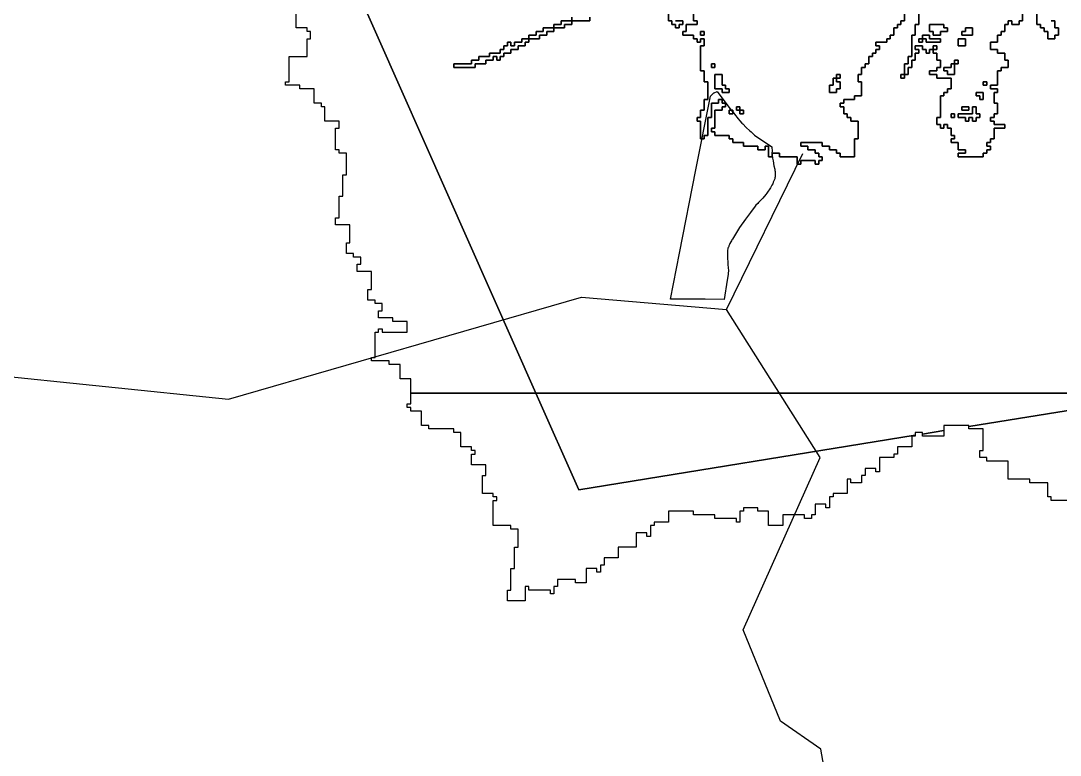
# Model space of a CAD drawing. Header units: metres. Extents: x 553506 to 563855, y 142925 to 150243.
# Drawn here: x 555240 to 555821, y 144798 to 145208 of the extents above; entities that cross this region are included whole.
import ezdxf

# ---------------------------------------------------------------- set-up
doc = ezdxf.new("R2010")
doc.units = ezdxf.units.M
for name, color, linetype in [('C-ANCIENT_WOODLAND', 94, 'Continuous'), ('C-FLOOD_ZONE_3', 150, 'Continuous'), ('C-WATERWAYS', 5, 'Continuous')]:
    doc.layers.add(name, color=color, linetype=linetype)

msp = doc.modelspace()

# ---------------------------------------------------------------- linework, layer by layer
at = {"layer": 'C-ANCIENT_WOODLAND'}
msp.add_lwpolyline([(555622.5, 145052.5), (555603.2, 145052.5), (555608.2, 145078.2), (555617.4, 145124.7), (555625.6, 145165.9), (555627.4, 145167.7), (555627.6, 145167.8), (555629.2, 145168.6), (555635.8, 145159.8), (555637.8, 145157.2), (555638, 145157.1), (555639, 145155.9), (555641, 145153.3), (555642, 145152.1), (555643.1, 145150.9), (555643.6, 145150.4), (555645.5, 145148.4), (555647.6, 145146.5), (555648.2, 145146), (555650.2, 145144.1), (555659.8, 145137.6), (555660, 145135), (555660, 145134.8), (555659.8, 145134.4), (555659.8, 145133.4), (555660, 145132.9), (555660, 145132.4), (555660.1, 145131.9), (555660.2, 145131.2), (555660.6, 145129.8), (555661, 145127), (555661.4, 145125.1), (555661.5, 145124.4), (555661.6, 145123.8), (555661.6, 145123.5), (555661.7, 145123.1), (555661.7, 145121.3), (555661.6, 145120.9), (555661.5, 145120.3), (555661.4, 145119.8), (555661, 145118.6), (555660.6, 145117.8), (555660.3, 145117), (555659.8, 145116.2), (555659.5, 145115.5), (555659.1, 145114.7), (555657, 145111.7), (555656.4, 145111), (555654.8, 145109), (555654.6, 145108.8), (555652.4, 145106.5), (555652, 145106), (555650.8, 145105), (555650.4, 145104.4), (555647.8, 145101), (555645, 145097.2), (555641.8, 145092.6), (555637.8, 145086), (555637.5, 145085.6), (555637.2, 145085.1), (555636.8, 145084.6), (555636.4, 145083.6), (555636.1, 145083), (555636, 145082.7), (555635.8, 145082.3), (555635.7, 145082), (555635.5, 145081.6), (555635.4, 145081.3), (555635.3, 145080.9), (555635.2, 145080.6), (555635.1, 145079.8), (555635, 145078.9), (555635, 145076.5), (555635.1, 145075.1), (555635.2, 145073.5), (555635.3, 145071.6), (555635.3, 145071.3), (555635.4, 145070.5), (555635.4, 145069.7), (555635.5, 145068.9), (555635.5, 145068.1), (555635.4, 145067.3), (555635.4, 145066.4), (555635.1, 145064), (555634.8, 145063.2), (555633.2, 145052.3), (555622.5, 145052.5)], close=True, dxfattribs=at)
at = {"layer": 'C-FLOOD_ZONE_3'}
for points in [[(555874.7558, 145000), (555527.9829, 145000), (555389.7371, 145311.0605), (555285.116, 145492.4002), (555222.1427, 145524.1545)], [(555389.7371, 145311.0605), (555527.9829, 145000), (555458, 145000), (555458, 145008), (555452, 145008), (555452, 145016), (555446, 145016), (555446, 145018), (555436, 145018), (555436, 145020), (555438, 145020), (555438, 145034), (555440, 145034), (555440, 145036), (555442, 145036), (555442, 145034), (555456, 145034), (555456, 145040), (555456, 145040), (555448, 145040), (555448, 145042), (555440, 145042), (555440, 145046), (555442, 145046), (555442, 145050), (555438, 145050), (555438, 145052), (555434, 145052), (555434, 145058), (555436, 145058), (555436, 145068), (555428, 145068), (555428, 145072), (555430, 145072), (555430, 145076), (555426, 145076), (555426, 145078), (555422, 145078), (555422, 145084), (555424, 145084), (555424, 145094), (555416, 145094), (555416, 145096), (555416, 145098), (555418, 145098), (555418, 145110), (555420, 145110), (555420, 145122), (555422, 145122), (555422, 145134), (555418, 145134), (555418, 145136), (555416, 145136), (555416, 145148), (555418, 145148), (555418, 145152), (555410, 145152), (555410, 145160), (555408, 145160), (555408, 145162), (555404, 145162), (555404, 145170), (555396, 145170), (555396, 145172), (555388, 145172), (555388, 145174), (555390, 145174), (555390, 145188), (555400, 145188), (555400, 145198), (555402, 145198), (555402, 145202), (555400, 145202), (555400, 145204), (555394, 145204), (555394, 145212)], [(555558.001, 145209.999), (555558.0006, 145207.9994), (555548, 145208), (555547.9994, 145210.0006)], [(555547.9994, 145210.0006), (555548, 145208), (555558.0006, 145207.9994), (555558.001, 145209.999)], [(555606.001, 145208.001), (555610.0006, 145208.0006), (555610.0006, 145205.9994), (555608.001, 145205.999), (555608.0006, 145203.9994), (555605.9994, 145203.9994), (555605.999, 145205.999), (555603.9994, 145205.9994), (555603.999, 145207.999), (555601.9994, 145207.9994), (555601.999, 145213.999)], [(555601.999, 145213.999), (555601.9994, 145207.9994), (555603.999, 145207.999), (555603.9994, 145205.9994), (555605.999, 145205.999), (555605.9994, 145203.9994), (555608.0006, 145203.9994), (555608.001, 145205.999), (555610.0006, 145205.9994), (555610.0006, 145208.0006), (555606.001, 145208.001)], [(555734.001, 145211.999), (555734.0006, 145207.9994), (555732.001, 145207.999), (555732.0006, 145205.9994), (555730.001, 145205.999), (555730.0006, 145203.9994), (555728.001, 145203.999), (555728.0006, 145199.9994), (555726.001, 145199.999), (555726.0006, 145197.9994), (555724.001, 145197.999), (555724.0006, 145195.9994), (555718.001, 145195.999), (555718.001, 145194.001), (555720.0006, 145194.0006), (555720.0006, 145191.9994), (555718.001, 145191.999), (555718.0006, 145189.9994), (555716.001, 145189.999), (555716.0006, 145187.9994), (555714.001, 145187.999), (555714.0006, 145183.9994), (555712.001, 145183.999), (555712.0006, 145181.9994), (555710.001, 145181.999), (555710.0006, 145177.9994), (555708.001, 145177.999), (555708.001, 145174.001), (555710.0006, 145174.0006), (555710.0006, 145165.9994), (555706.001, 145165.999), (555706.0006, 145163.9994), (555700.001, 145163.999), (555700.0006, 145161.9994), (555698.001, 145161.999), (555698.001, 145160.001), (555700.0006, 145160.0006), (555700.001, 145156.001), (555702.0006, 145156.0006), (555702.001, 145154.001), (555704.0006, 145154.0006), (555704.001, 145152.001), (555708.0006, 145152.0006), (555708.0006, 145141.9994), (555706.001, 145141.999), (555706.0006, 145131.9994), (555697.9994, 145131.9994), (555697.999, 145133.999), (555695.9994, 145133.9994), (555695.999, 145135.999), (555691.9994, 145135.9994), (555691.999, 145137.999), (555687.9994, 145137.9994), (555687.999, 145139.999), (555676.001, 145139.999), (555676.001, 145138.001), (555680.0006, 145138.0006), (555680.001, 145136.001), (555684.0006, 145136.0006), (555684.001, 145134.001), (555686.0006, 145134.0006), (555686.001, 145132.001), (555688.0006, 145132.0006), (555688.0006, 145129.9994), (555686.001, 145129.999), (555686.0006, 145127.9994), (555683.9994, 145127.9994), (555683.999, 145129.999), (555682, 145129.999), (555676.001, 145129.999), (555676.0006, 145127.9994), (555673.9994, 145127.9994), (555673.999, 145131.999), (555663.9994, 145131.9994), (555663.999, 145133.999), (555660.001, 145133.999), (555660.0006, 145131.9994), (555657.9994, 145131.9994), (555657.999, 145137.999), (555656.001, 145137.999), (555656.0006, 145135.9994), (555651.9994, 145135.9994), (555651.999, 145137.999), (555643.9994, 145137.9994), (555643.999, 145139.999), (555637.9994, 145139.9994), (555637.999, 145141.999), (555635.9994, 145141.9994), (555635.999, 145143.999), (555627.9994, 145143.9994), (555627.999, 145145.999), (555625.9994, 145145.9994), (555625.9994, 145148.0006), (555627.999, 145148.001), (555627.9994, 145158.0006), (555631.999, 145158.001), (555631.9994, 145160.0006), (555633.999, 145160.001), (555633.999, 145161.999), (555631.9994, 145161.9994), (555631.999, 145163.999), (555630.001, 145163.999), (555630.0006, 145161.9994), (555626.001, 145161.999), (555626.001, 145160), (555626.0006, 145153.9994), (555624.001, 145153.999), (555624.001, 145150), (555624.0006, 145143.9994), (555622.001, 145143.999), (555622.0006, 145141.9994), (555619.9994, 145141.9994), (555619.999, 145151.999), (555617.9994, 145151.9994), (555617.9994, 145154.0006), (555619.999, 145154.001), (555619.9994, 145158.0006), (555619.9994, 145158.0006), (555621.999, 145158.001), (555621.999, 145162), (555621.9994, 145164.0006), (555623.999, 145164.001), (555623.999, 145172), (555623.999, 145173.999), (555621.9994, 145173.9994), (555621.999, 145178), (555621.999, 145179.999), (555619.9994, 145179.9994), (555619.999, 145184), (555619.999, 145188), (555619.999, 145190), (555619.999, 145192), (555619.9994, 145194.0006), (555621.999, 145194.001), (555621.999, 145197.999), (555620.001, 145197.999), (555620.0006, 145195.9994), (555617.9994, 145195.9994), (555617.999, 145197.999), (555615.9994, 145197.9994), (555615.999, 145199.999), (555614, 145199.999), (555609.9994, 145199.9994), (555609.9994, 145202.0006), (555611.999, 145202.001), (555611.9994, 145206.0006), (555617.999, 145206.001), (555617.999, 145207.999), (555615.9994, 145207.9994), (555615.9994, 145214.0006)], [(555615.9994, 145214.0006), (555615.9994, 145207.9994), (555617.999, 145207.999), (555617.999, 145206.001), (555611.9994, 145206.0006), (555611.999, 145202.001), (555609.9994, 145202.0006), (555609.9994, 145199.9994), (555614, 145199.999), (555615.999, 145199.999), (555615.9994, 145197.9994), (555617.999, 145197.999), (555617.9994, 145195.9994), (555620.0006, 145195.9994), (555620.001, 145197.999), (555621.999, 145197.999), (555621.999, 145194.001), (555619.9994, 145194.0006), (555619.999, 145192), (555619.999, 145190), (555619.999, 145188), (555619.999, 145184), (555619.9994, 145179.9994), (555621.999, 145179.999), (555621.999, 145178), (555621.9994, 145173.9994), (555623.999, 145173.999), (555623.999, 145172), (555623.999, 145164.001), (555621.9994, 145164.0006), (555621.999, 145162), (555621.999, 145158.001), (555619.9994, 145158.0006), (555619.999, 145154.001), (555617.9994, 145154.0006), (555617.9994, 145151.9994), (555619.999, 145151.999), (555619.9994, 145141.9994), (555622.0006, 145141.9994), (555622.001, 145143.999), (555624.0006, 145143.9994), (555624.001, 145150), (555624.001, 145153.999), (555626.0006, 145153.9994), (555626.001, 145160), (555626.001, 145161.999), (555630.0006, 145161.9994), (555630.001, 145163.999), (555631.999, 145163.999), (555631.9994, 145161.9994), (555633.999, 145161.999), (555633.999, 145160.001), (555631.9994, 145160.0006), (555631.999, 145158.001), (555627.9994, 145158.0006), (555627.999, 145148.001), (555625.9994, 145148.0006), (555625.9994, 145145.9994), (555627.999, 145145.999), (555627.9994, 145143.9994), (555635.999, 145143.999), (555635.9994, 145141.9994), (555637.999, 145141.999), (555637.9994, 145139.9994), (555643.999, 145139.999), (555643.9994, 145137.9994), (555651.999, 145137.999), (555651.9994, 145135.9994), (555656.0006, 145135.9994), (555656.001, 145137.999), (555657.999, 145137.999), (555657.9994, 145131.9994), (555660.0006, 145131.9994), (555660.001, 145133.999), (555663.999, 145133.999), (555663.9994, 145131.9994), (555673.999, 145131.999), (555673.9994, 145127.9994), (555676.0006, 145127.9994), (555676.001, 145129.999), (555682, 145129.999), (555683.999, 145129.999), (555683.9994, 145127.9994), (555686.0006, 145127.9994), (555686.001, 145129.999), (555688.0006, 145129.9994), (555688.0006, 145132.0006), (555686.001, 145132.001), (555686.0006, 145134.0006), (555684.001, 145134.001), (555684.0006, 145136.0006), (555680.001, 145136.001), (555680.0006, 145138.0006), (555676.001, 145138.001), (555676.001, 145139.999), (555687.999, 145139.999), (555687.9994, 145137.9994), (555691.999, 145137.999), (555691.9994, 145135.9994), (555695.999, 145135.999), (555695.9994, 145133.9994), (555697.999, 145133.999), (555697.9994, 145131.9994), (555706.0006, 145131.9994), (555706.001, 145141.999), (555708.0006, 145141.9994), (555708.0006, 145152.0006), (555704.001, 145152.001), (555704.0006, 145154.0006), (555702.001, 145154.001), (555702.0006, 145156.0006), (555700.001, 145156.001), (555700.0006, 145160.0006), (555698.001, 145160.001), (555698.001, 145161.999), (555700.0006, 145161.9994), (555700.001, 145163.999), (555706.0006, 145163.9994), (555706.001, 145165.999), (555710.0006, 145165.9994), (555710.0006, 145174.0006), (555708.001, 145174.001), (555708.001, 145177.999), (555710.0006, 145177.9994), (555710.001, 145181.999), (555712.0006, 145181.9994), (555712.001, 145183.999), (555714.0006, 145183.9994), (555714.001, 145187.999), (555716.0006, 145187.9994), (555716.001, 145189.999), (555718.0006, 145189.9994), (555718.001, 145191.999), (555720.0006, 145191.9994), (555720.0006, 145194.0006), (555718.001, 145194.001), (555718.001, 145195.999), (555724.0006, 145195.9994), (555724.001, 145197.999), (555726.0006, 145197.9994), (555726.001, 145199.999), (555728.0006, 145199.9994), (555728.001, 145203.999), (555730.0006, 145203.9994), (555730.001, 145205.999), (555732.0006, 145205.9994), (555732.001, 145207.999), (555734.0006, 145207.9994), (555734.001, 145211.999)], [(555800.0006, 145212.0006), (555800.0006, 145207.9994), (555798.001, 145207.999), (555798.0006, 145205.9994), (555793.9994, 145205.9994), (555793.999, 145207.999), (555792.001, 145207.999), (555792.0006, 145205.9994), (555790.001, 145205.999), (555790.0006, 145201.9994), (555788.001, 145201.999), (555788.0006, 145199.9994), (555786.001, 145199.999), (555786.0006, 145195.9994), (555782.001, 145195.999), (555782.001, 145192.001), (555786.0006, 145192.0006), (555786.001, 145190.001), (555790.0006, 145190.0006), (555790.001, 145186.001), (555792.0006, 145186.0006), (555792.0006, 145181.9994), (555788.001, 145181.999), (555788.0006, 145179.9994), (555786.001, 145179.999), (555786.0006, 145171.9994), (555782.001, 145171.999), (555782.001, 145170.001), (555786.0006, 145170.0006), (555786.0006, 145167.9994), (555784.001, 145167.999), (555784.001, 145162.001), (555786.0006, 145162.0006), (555786.0006, 145155.9994), (555784.001, 145155.999), (555784.0006, 145153.9994), (555782.001, 145153.999), (555782.001, 145152.001), (555784.0006, 145152.0006), (555784.001, 145150.001), (555790.0006, 145150.0006), (555790.0006, 145147.9994), (555784.001, 145147.999), (555784.0006, 145141.9994), (555782.001, 145141.999), (555782.0006, 145139.9994), (555780.001, 145139.999), (555780.001, 145138.001), (555782.0006, 145138.0006), (555782.0006, 145135.9994), (555780.001, 145135.999), (555780.0006, 145133.9994), (555778.001, 145133.999), (555778.0006, 145131.9994), (555763.9994, 145131.9994), (555763.9994, 145134.0006), (555767.999, 145134.001), (555767.999, 145135.999), (555763.9994, 145135.9994), (555763.999, 145139.999), (555759.9994, 145139.9994), (555759.9994, 145142.0006), (555761.999, 145142.001), (555761.999, 145143.999), (555759.9994, 145143.9994), (555759.999, 145147.999), (555757.9994, 145147.9994), (555757.999, 145149.999), (555756.001, 145149.999), (555756.0006, 145147.9994), (555753.9994, 145147.9994), (555753.999, 145149.999), (555751.9994, 145149.9994), (555751.9994, 145154.0006), (555753.999, 145154.001), (555753.9994, 145166.0006), (555755.999, 145166.001), (555755.9994, 145168.0006), (555757.999, 145168.001), (555757.9994, 145170.0006), (555759.999, 145170.001), (555759.999, 145175.999), (555751.9994, 145175.9994), (555751.999, 145177.999), (555747.9994, 145177.9994), (555747.9994, 145180.0006), (555751.999, 145180.001), (555751.9994, 145182.0006), (555753.999, 145182.001), (555753.999, 145185.999), (555751.9994, 145185.9994), (555751.999, 145189.999), (555749.9994, 145189.9994), (555750, 145192), (555748.001, 145191.999), (555748.0006, 145189.9994), (555745.9994, 145189.9994), (555745.999, 145191.999), (555743.9994, 145191.9994), (555743.999, 145193.999), (555740.001, 145193.999), (555740.001, 145192.001), (555742.0006, 145192.0006), (555742.0006, 145189.9994), (555740.001, 145189.999), (555740.0006, 145185.9994), (555738.001, 145185.999), (555738.0006, 145181.9994), (555736.001, 145181.999), (555736.0006, 145177.9994), (555734, 145178), (555733.9994, 145184.0006), (555735.999, 145184.001), (555735.9994, 145188.0006), (555737.999, 145188.001), (555737.9994, 145200.0006), (555739.999, 145200.001), (555739.9994, 145206.0006), (555741.999, 145206.001), (555741.9994, 145212.0006)], [(555741.9994, 145212.0006), (555741.999, 145206.001), (555739.9994, 145206.0006), (555739.999, 145200.001), (555737.9994, 145200.0006), (555737.999, 145188.001), (555735.9994, 145188.0006), (555735.999, 145184.001), (555733.9994, 145184.0006), (555734, 145178), (555736.0006, 145177.9994), (555736.001, 145181.999), (555738.0006, 145181.9994), (555738.001, 145185.999), (555740.0006, 145185.9994), (555740.001, 145189.999), (555742.0006, 145189.9994), (555742.0006, 145192.0006), (555740.001, 145192.001), (555740.001, 145193.999), (555743.999, 145193.999), (555743.9994, 145191.9994), (555745.999, 145191.999), (555745.9994, 145189.9994), (555748.0006, 145189.9994), (555748.001, 145191.999), (555750, 145192), (555749.9994, 145189.9994), (555751.999, 145189.999), (555751.9994, 145185.9994), (555753.999, 145185.999), (555753.999, 145182.001), (555751.9994, 145182.0006), (555751.999, 145180.001), (555747.9994, 145180.0006), (555747.9994, 145177.9994), (555751.999, 145177.999), (555751.9994, 145175.9994), (555759.999, 145175.999), (555759.999, 145170.001), (555757.9994, 145170.0006), (555757.999, 145168.001), (555755.9994, 145168.0006), (555755.999, 145166.001), (555753.9994, 145166.0006), (555753.999, 145154.001), (555751.9994, 145154.0006), (555751.9994, 145149.9994), (555753.999, 145149.999), (555753.9994, 145147.9994), (555756.0006, 145147.9994), (555756.001, 145149.999), (555757.999, 145149.999), (555757.9994, 145147.9994), (555759.999, 145147.999), (555759.9994, 145143.9994), (555761.999, 145143.999), (555761.999, 145142.001), (555759.9994, 145142.0006), (555759.9994, 145139.9994), (555763.999, 145139.999), (555763.9994, 145135.9994), (555767.999, 145135.999), (555767.999, 145134.001), (555763.9994, 145134.0006), (555763.9994, 145131.9994), (555778.0006, 145131.9994), (555778.001, 145133.999), (555780.0006, 145133.9994), (555780.001, 145135.999), (555782.0006, 145135.9994), (555782.0006, 145138.0006), (555780.001, 145138.001), (555780.001, 145139.999), (555782.0006, 145139.9994), (555782.001, 145141.999), (555784.0006, 145141.9994), (555784.001, 145147.999), (555790.0006, 145147.9994), (555790.0006, 145150.0006), (555784.001, 145150.001), (555784.0006, 145152.0006), (555782.001, 145152.001), (555782.001, 145153.999), (555784.0006, 145153.9994), (555784.001, 145155.999), (555786.0006, 145155.9994), (555786.0006, 145162.0006), (555784.001, 145162.001), (555784.001, 145167.999), (555786.0006, 145167.9994), (555786.0006, 145170.0006), (555782.001, 145170.001), (555782.001, 145171.999), (555786.0006, 145171.9994), (555786.001, 145179.999), (555788.0006, 145179.9994), (555788.001, 145181.999), (555792.0006, 145181.9994), (555792.0006, 145186.0006), (555790.001, 145186.001), (555790.0006, 145190.0006), (555786.001, 145190.001), (555786.0006, 145192.0006), (555782.001, 145192.001), (555782.001, 145195.999), (555786.0006, 145195.9994), (555786.001, 145199.999), (555788.0006, 145199.9994), (555788.001, 145201.999), (555790.0006, 145201.9994), (555790.001, 145205.999), (555792.0006, 145205.9994), (555792.001, 145207.999), (555793.999, 145207.999), (555793.9994, 145205.9994), (555798.0006, 145205.9994), (555798.001, 145207.999), (555800.0006, 145207.9994), (555800.0006, 145212.0006)], [(555816.001, 145208.001), (555818.0006, 145208.0006), (555818.001, 145204.001), (555820.0006, 145204.0006), (555820.0006, 145199.9994), (555818.001, 145199.999), (555818.0006, 145197.9994), (555813.9994, 145197.9994), (555813.999, 145201.999), (555811.9994, 145201.9994), (555811.999, 145203.999), (555809.9994, 145203.9994), (555809.999, 145205.999), (555807.9994, 145205.9994), (555807.9994, 145212.0006)], [(555807.9994, 145212.0006), (555807.9994, 145205.9994), (555809.999, 145205.999), (555809.9994, 145203.9994), (555811.999, 145203.999), (555811.9994, 145201.9994), (555813.999, 145201.999), (555813.9994, 145197.9994), (555818.0006, 145197.9994), (555818.001, 145199.999), (555820.0006, 145199.9994), (555820.0006, 145204.0006), (555818.001, 145204.001), (555818.0006, 145208.0006), (555816.001, 145208.001)], [(555828, 144940), (555816, 144940), (555816, 144942), (555814, 144942), (555814, 144950), (555804, 144950), (555804, 144952), (555792, 144952), (555792, 144962), (555780, 144962), (555780, 144964), (555776, 144964), (555776, 144968), (555778, 144968), (555778, 144980), (555770, 144980), (555770, 144981.3753), (555852.1116, 144994.6921)]]:
    msp.add_lwpolyline(points, dxfattribs=at)
for points in [[(555523.9994, 145200.0006), (555527.999, 145200.001), (555527.9994, 145202.0006), (555531.999, 145202.001), (555531.9994, 145204.0006), (555538, 145204), (555538.0006, 145201.9994), (555534.001, 145201.999), (555534.0006, 145199.9994), (555530.001, 145199.999), (555530.0006, 145197.9994), (555524, 145198), (555523.9994, 145200.0006)], [(555531.9994, 145204.0006), (555531.999, 145202.001), (555527.9994, 145202.0006), (555527.999, 145200.001), (555523.9994, 145200.0006), (555524, 145198), (555530.0006, 145197.9994), (555530.001, 145199.999), (555534.0006, 145199.9994), (555534.001, 145201.999), (555538.0006, 145201.9994), (555538, 145204), (555531.9994, 145204.0006)], [(555537.9994, 145206.0006), (555541.999, 145206.001), (555541.9994, 145208.0006), (555548, 145208), (555548.0006, 145205.9994), (555544.001, 145205.999), (555544.0006, 145203.9994), (555538, 145204), (555537.9994, 145206.0006)], [(555541.9994, 145208.0006), (555541.999, 145206.001), (555537.9994, 145206.0006), (555538, 145204), (555544.0006, 145203.9994), (555544.001, 145205.999), (555548.0006, 145205.9994), (555548, 145208), (555541.9994, 145208.0006)], [(555757.999, 145203.999), (555755.9994, 145203.9994), (555755.999, 145205.999), (555748.001, 145205.999), (555748.001, 145202.001), (555750.0006, 145202.0006), (555750.001, 145200.001), (555753.999, 145200.001), (555753.9994, 145202.0006), (555757.999, 145202.001), (555757.999, 145203.999)], [(555757.999, 145202.001), (555753.9994, 145202.0006), (555753.999, 145200.001), (555750.001, 145200.001), (555750.0006, 145202.0006), (555748.001, 145202.001), (555748.001, 145205.999), (555755.999, 145205.999), (555755.9994, 145203.9994), (555757.999, 145203.999), (555757.999, 145202.001)], [(555766.001, 145200.001), (555771.999, 145200.001), (555771.999, 145203.999), (555768.001, 145203.999), (555768.0006, 145201.9994), (555766.001, 145201.999), (555766.001, 145200.001)], [(555771.999, 145203.999), (555771.999, 145200.001), (555766.001, 145200.001), (555766.001, 145201.999), (555768.0006, 145201.9994), (555768.001, 145203.999), (555771.999, 145203.999)], [(555491.999, 145184.001), (555491.9994, 145186.0006), (555495.999, 145186.001), (555495.9994, 145188.0006), (555501.999, 145188.001), (555501.9994, 145190.0006), (555507.999, 145190.001), (555507.9994, 145192.0006), (555509.999, 145192.001), (555509.9994, 145194.0006), (555511.999, 145194.001), (555511.9994, 145196.0006), (555514.0006, 145196.0006), (555514.001, 145194.001), (555515.999, 145194.001), (555515.9994, 145196.0006), (555519.999, 145196.001), (555519.9994, 145198.0006), (555524, 145198), (555524.0006, 145195.9994), (555522.001, 145195.999), (555522.0006, 145193.9994), (555518.001, 145193.999), (555518.0006, 145191.9994), (555514.001, 145191.999), (555514.0006, 145189.9994), (555510.001, 145189.999), (555510.0006, 145187.9994), (555508.001, 145187.999), (555508.0006, 145185.9994), (555505.9994, 145185.9994), (555505.999, 145187.999), (555504.001, 145187.999), (555504.0006, 145185.9994), (555500.001, 145185.999), (555500.0006, 145183.9994), (555494.001, 145183.999), (555494.0006, 145181.9994), (555481.9994, 145181.9994), (555481.9994, 145184.0006), (555491.999, 145184.001)], [(555519.9994, 145198.0006), (555519.999, 145196.001), (555515.9994, 145196.0006), (555515.999, 145194.001), (555514.001, 145194.001), (555514.0006, 145196.0006), (555511.9994, 145196.0006), (555511.999, 145194.001), (555509.9994, 145194.0006), (555509.999, 145192.001), (555507.9994, 145192.0006), (555507.999, 145190.001), (555501.9994, 145190.0006), (555501.999, 145188.001), (555495.9994, 145188.0006), (555495.999, 145186.001), (555491.9994, 145186.0006), (555491.999, 145184.001), (555481.9994, 145184.0006), (555481.9994, 145181.9994), (555494.0006, 145181.9994), (555494.001, 145183.999), (555500.0006, 145183.9994), (555500.001, 145185.999), (555504.0006, 145185.9994), (555504.001, 145187.999), (555505.999, 145187.999), (555505.9994, 145185.9994), (555508.0006, 145185.9994), (555508.001, 145187.999), (555510.0006, 145187.9994), (555510.001, 145189.999), (555514.0006, 145189.9994), (555514.001, 145191.999), (555518.0006, 145191.9994), (555518.001, 145193.999), (555522.0006, 145193.9994), (555522.001, 145195.999), (555524.0006, 145195.9994), (555524, 145198), (555519.9994, 145198.0006)], [(555621.999, 145201.999), (555620.001, 145201.999), (555620.001, 145200.001), (555621.999, 145200.001), (555621.999, 145201.999)], [(555620.001, 145200.001), (555620.001, 145201.999), (555621.999, 145201.999), (555621.999, 145200.001), (555620.001, 145200.001)], [(555742.001, 145197.999), (555742.001, 145196.001), (555743.999, 145196.001), (555744, 145198), (555742.001, 145197.999)], [(555742.001, 145197.999), (555744, 145198), (555743.999, 145196.001), (555742.001, 145196.001), (555742.001, 145197.999)], [(555753.999, 145196.001), (555753.999, 145197.999), (555747.9994, 145197.9994), (555747.999, 145199.999), (555744.001, 145199.999), (555744, 145198), (555746.0006, 145198.0006), (555746.001, 145196.001), (555753.999, 145196.001)], [(555744.001, 145199.999), (555747.999, 145199.999), (555747.9994, 145197.9994), (555753.999, 145197.999), (555753.999, 145196.001), (555746.001, 145196.001), (555746.0006, 145198.0006), (555744, 145198), (555744.001, 145199.999)], [(555767.999, 145197.999), (555764.001, 145197.999), (555764.001, 145194.001), (555767.999, 145194.001), (555767.999, 145197.999)], [(555764.001, 145194.001), (555764.001, 145197.999), (555767.999, 145197.999), (555767.999, 145194.001), (555764.001, 145194.001)], [(555751.999, 145192.001), (555751.999, 145193.999), (555750.001, 145193.999), (555750, 145192), (555751.999, 145192.001)], [(555751.999, 145192.001), (555750, 145192), (555750.001, 145193.999), (555751.999, 145193.999), (555751.999, 145192.001)], [(555762.001, 145185.999), (555762, 145184), (555763.999, 145184.001), (555763.999, 145185.999), (555762.001, 145185.999)], [(555763.999, 145184.001), (555762, 145184), (555762.001, 145185.999), (555763.999, 145185.999), (555763.999, 145184.001)], [(555627.999, 145183.999), (555626.001, 145183.999), (555626.001, 145182.001), (555627.999, 145182.001), (555627.999, 145183.999)], [(555626.001, 145182.001), (555626.001, 145183.999), (555627.999, 145183.999), (555627.999, 145182.001), (555626.001, 145182.001)], [(555760.001, 145183.999), (555760.0006, 145181.9994), (555756.001, 145181.999), (555756.001, 145180.001), (555758.0006, 145180.0006), (555758.001, 145178.001), (555761.999, 145178.001), (555762, 145184), (555760.001, 145183.999)], [(555762, 145184), (555761.999, 145178.001), (555758.001, 145178.001), (555758.0006, 145180.0006), (555756.001, 145180.001), (555756.001, 145181.999), (555760.0006, 145181.9994), (555760.001, 145183.999), (555762, 145184)], [(555635.999, 145168.001), (555635.999, 145169.999), (555633.9994, 145169.9994), (555633.999, 145171.999), (555631.9994, 145171.9994), (555631.999, 145177.999), (555628.001, 145177.999), (555628.001, 145172), (555628.001, 145170.001), (555630, 145170.001), (555632.0006, 145170.0006), (555632.001, 145168.001), (555635.999, 145168.001)], [(555633.9994, 145169.9994), (555635.999, 145169.999), (555635.999, 145168.001), (555632.001, 145168.001), (555632.0006, 145170.0006), (555630, 145170.001), (555628.001, 145170.001), (555628.001, 145172), (555628.001, 145177.999), (555631.999, 145177.999), (555631.9994, 145171.9994), (555633.999, 145171.999), (555633.9994, 145169.9994)], [(555694.001, 145175.999), (555694.0006, 145171.9994), (555692.001, 145171.999), (555692.001, 145168.001), (555695.999, 145168.001), (555695.9994, 145170.0006), (555697.999, 145170.001), (555697.999, 145173.999), (555695.9994, 145173.9994), (555696, 145176), (555694.001, 145175.999)], [(555692.001, 145168.001), (555692.001, 145171.999), (555694.0006, 145171.9994), (555694.001, 145175.999), (555696, 145176), (555695.9994, 145173.9994), (555697.999, 145173.999), (555697.999, 145170.001), (555695.9994, 145170.0006), (555695.999, 145168.001), (555692.001, 145168.001)], [(555696.001, 145177.999), (555696, 145176), (555697.999, 145176.001), (555697.999, 145177.999), (555696.001, 145177.999)], [(555697.999, 145176.001), (555696, 145176), (555696.001, 145177.999), (555697.999, 145177.999), (555697.999, 145176.001)], [(555734, 145178), (555734.0006, 145175.9994), (555731.9994, 145175.9994), (555731.9994, 145178.0006), (555734, 145178)], [(555731.9994, 145178.0006), (555731.9994, 145175.9994), (555734.0006, 145175.9994), (555734, 145178), (555731.9994, 145178.0006)], [(555779.999, 145173.999), (555778.001, 145173.999), (555778.001, 145172.001), (555779.999, 145172.001), (555779.999, 145173.999)], [(555779.999, 145173.999), (555779.999, 145172.001), (555778.001, 145172.001), (555778.001, 145173.999), (555779.999, 145173.999)], [(555777.999, 145164.001), (555777.999, 145167.999), (555774.001, 145167.999), (555774.001, 145166.001), (555776.0006, 145166.0006), (555776.001, 145164.001), (555777.999, 145164.001)], [(555774.001, 145167.999), (555777.999, 145167.999), (555777.999, 145164.001), (555776.001, 145164.001), (555776.0006, 145166.0006), (555774.001, 145166.001), (555774.001, 145167.999)], [(555637.999, 145157.999), (555636.001, 145157.999), (555636.001, 145156.001), (555637.999, 145156.001), (555637.999, 145157.999)], [(555636.001, 145156.001), (555636.001, 145157.999), (555637.999, 145157.999), (555637.999, 145156.001), (555636.001, 145156.001)], [(555640.001, 145158.001), (555642, 145158), (555641.999, 145159.999), (555640.001, 145159.999), (555640.001, 145158.001)], [(555641.999, 145159.999), (555642, 145158), (555640.001, 145158.001), (555640.001, 145159.999), (555641.999, 145159.999)], [(555642.001, 145156.001), (555643.999, 145156.001), (555643.999, 145157.999), (555642, 145158), (555642.001, 145156.001)], [(555643.999, 145156.001), (555642.001, 145156.001), (555642, 145158), (555643.999, 145157.999), (555643.999, 145156.001)], [(555764.001, 145154.001), (555768.0006, 145154.0006), (555768.001, 145152.001), (555769.999, 145152.001), (555769.9994, 145154.0006), (555772.0006, 145154.0006), (555772.001, 145152.001), (555773.999, 145152.001), (555773.9994, 145154.0006), (555775.999, 145154.001), (555775.999, 145155.999), (555773.9994, 145155.9994), (555773.999, 145159.999), (555772.001, 145159.999), (555772.0006, 145155.9994), (555764.001, 145155.999), (555764.001, 145154.001)], [(555772.001, 145152.001), (555772.0006, 145154.0006), (555769.9994, 145154.0006), (555769.999, 145152.001), (555768.001, 145152.001), (555768.0006, 145154.0006), (555764.001, 145154.001), (555764.001, 145155.999), (555772.0006, 145155.9994), (555772.001, 145159.999), (555773.999, 145159.999), (555773.9994, 145155.9994), (555775.999, 145155.999), (555775.999, 145154.001), (555773.9994, 145154.0006), (555773.999, 145152.001), (555772.001, 145152.001)], [(555769.999, 145159.999), (555766.001, 145159.999), (555766.001, 145158.001), (555769.999, 145158.001), (555769.999, 145159.999)], [(555766.001, 145158.001), (555766.001, 145159.999), (555769.999, 145159.999), (555769.999, 145158.001), (555766.001, 145158.001)], [(555761.999, 145155.999), (555760.001, 145155.999), (555760.001, 145154.001), (555761.999, 145154.001), (555761.999, 145155.999)], [(555760.001, 145154.001), (555760.001, 145155.999), (555761.999, 145155.999), (555761.999, 145154.001), (555760.001, 145154.001)], [(555720, 144964), (555720, 144956), (555718, 144956), (555718, 144958), (555712, 144958), (555712, 144954), (555710, 144954), (555710, 144950), (555704, 144950), (555704, 144952), (555702, 144952), (555702, 144944), (555694, 144944), (555694, 144942), (555692, 144942), (555692, 144936), (555690, 144936), (555690, 144938), (555684, 144938), (555684, 144932), (555682, 144932), (555682, 144930), (555678, 144930), (555678, 144932), (555666, 144932), (555666, 144926), (555658, 144926), (555658, 144934), (555652, 144934), (555652, 144936), (555644, 144936), (555644, 144934), (555642, 144934), (555642, 144928), (555640, 144928), (555640, 144930), (555628, 144930), (555628, 144932), (555616, 144932), (555616, 144934), (555602, 144934), (555602, 144928), (555594, 144928), (555594, 144926), (555592, 144926), (555592, 144920), (555590, 144920), (555590, 144922), (555584, 144922), (555584, 144914), (555574, 144914), (555574, 144908), (555566, 144908), (555566, 144904), (555564, 144904), (555564, 144900), (555562, 144900), (555562, 144902), (555556, 144902), (555556, 144894), (555550, 144894), (555550, 144896), (555540, 144896), (555540, 144892), (555538, 144892), (555538, 144888), (555536, 144888), (555536, 144890), (555524, 144890), (555524, 144892), (555522, 144892), (555522, 144884), (555512, 144884), (555512, 144890), (555514, 144890), (555514, 144902), (555516, 144902), (555516, 144914), (555518, 144914), (555518, 144924), (555514, 144924), (555514, 144926), (555504, 144926), (555504, 144940), (555506, 144940), (555506, 144942), (555504, 144942), (555504, 144944), (555498, 144944), (555498, 144954), (555500, 144954), (555500, 144960), (555492, 144960), (555492, 144966), (555494, 144966), (555494, 144968), (555492, 144968), (555492, 144970), (555486, 144970), (555486, 144978), (555482, 144978), (555482, 144980), (555468, 144980), (555468, 144982), (555464, 144982), (555464, 144990), (555458, 144990), (555458, 144992), (555456, 144992), (555456, 144994), (555458, 144994), (555458, 145000), (555527.9829, 145000), (555551.9751, 144946.0163), (555740, 144976.51), (555740, 144976), (555738, 144976), (555738, 144970), (555730, 144970), (555730, 144966), (555728, 144966), (555728, 144964), (555720, 144964)], [(555744, 144977.1587), (555744, 144978), (555740, 144978), (555740, 144976.51), (555551.9751, 144946.0163), (555527.9829, 145000), (555874.7558, 145000), (555852.1116, 144994.6921), (555770, 144981.3753), (555770, 144982), (555756, 144982), (555756, 144979.1048), (555744, 144977.1587)], [(555756, 144979.1048), (555756, 144976), (555744, 144976), (555744, 144977.1587), (555756, 144979.1048)]]:
    msp.add_lwpolyline(points, close=True, dxfattribs=at)
at = {"layer": 'C-WATERWAYS'}
for points in [[(555141.488, 145006.9718), (555175.5455, 145022.9577), (555218.3234, 145010.738), (555356.111, 144996.6813), (555553.5015, 145053.6231), (555634.4684, 145046.8252), (555677.0437, 145133.9559)], [(555799.9486, 144365.9064), (555766.5402, 144394.443), (555763.3032, 144471.5054), (555757.0985, 144527.6103), (555745.8049, 144611.9967), (555702.9001, 144712.554), (555687.1217, 144801.1675), (555664.5859, 144816.8008), (555643.7565, 144867.7997), (555686.7645, 144964.0251), (555634.4684, 145046.8252)]]:
    msp.add_lwpolyline(points, dxfattribs=at)

doc.saveas('drawing.dxf')
